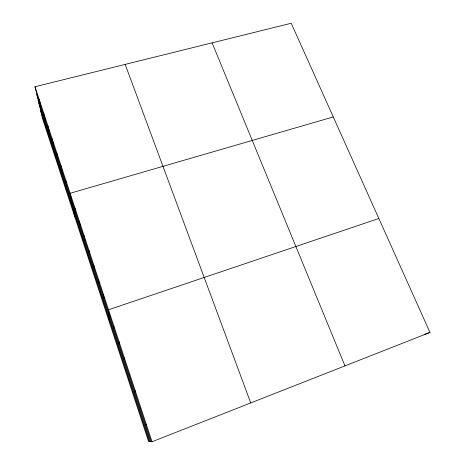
<?xml version="1.0" encoding="UTF-8"?>
<svg xmlns="http://www.w3.org/2000/svg" width="465" height="465" viewBox="0 0 465 465"><rect width="100%" height="100%" fill="white"/><g stroke="black" fill="none" stroke-linecap="round" stroke-linejoin="round"><path stroke-width="0.7" d="M118.988 343.966L119.005 341.566M124.196 359.765L124.341 357.754M129.462 375.761L129.741 374.139M134.792 391.943L135.21 390.728M140.186 408.328L140.75 407.52M145.644 424.911L146.353 424.528M152.032 441.75L429.991 332.446L291.224 23.25L35.009 86.74L42.518 118.575L148.579 441.535L152.032 441.75L35.009 86.74M424.19 334.44L429.991 332.446M378.853 218.492L108.525 309.777L109.484 322.478M333.271 116.936L70.128 193.283L74.65 216.405M212.104 42.856L344.972 365.879M125.172 64.397L250.722 402.94M36.851 94.558L151.172 441.698M38.816 102.87L150.271 441.64M40.74 111.025L149.393 441.581M39.234 99.557L40.99 107.13M43.501 112.513L45.175 119.836M47.819 125.608L49.406 132.676M52.185 138.849L53.678 145.655M56.596 152.235L57.997 158.774M61.055 165.767L62.368 172.033M65.565 179.449L66.78 185.43M74.737 207.274L75.754 212.679M79.405 221.421L80.311 226.525M84.119 235.732L84.921 240.521M88.891 250.205L89.582 254.681M93.715 264.841L94.296 268.997M98.597 279.645L99.068 283.47M103.532 294.624L103.887 298.112M113.733 325.576L113.844 328.348"/></g></svg>
